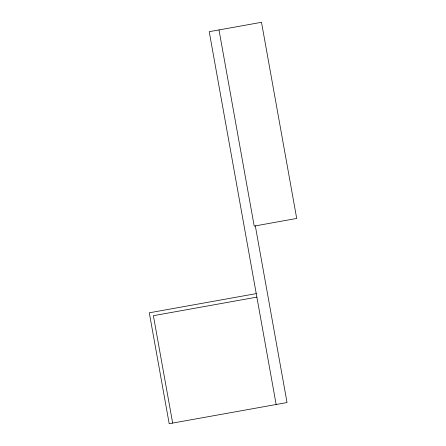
<?xml version="1.0" encoding="UTF-8"?>
<svg xmlns="http://www.w3.org/2000/svg" width="446" height="446" viewBox="0 0 446 446"><rect width="100%" height="100%" fill="white"/><g stroke="black" fill="none" stroke-linecap="round" stroke-linejoin="round"><path stroke-width="0.67" d="M256.238 293.613L149.293 312.808L169.196 423.7L287.034 402.548L255.324 225.882M256.868 297.12L153.385 315.69L172.663 423.076M218.997 29.927L254.203 226.083L296.707 218.456L261.501 22.3L209.224 31.683L276.146 404.505"/></g></svg>
